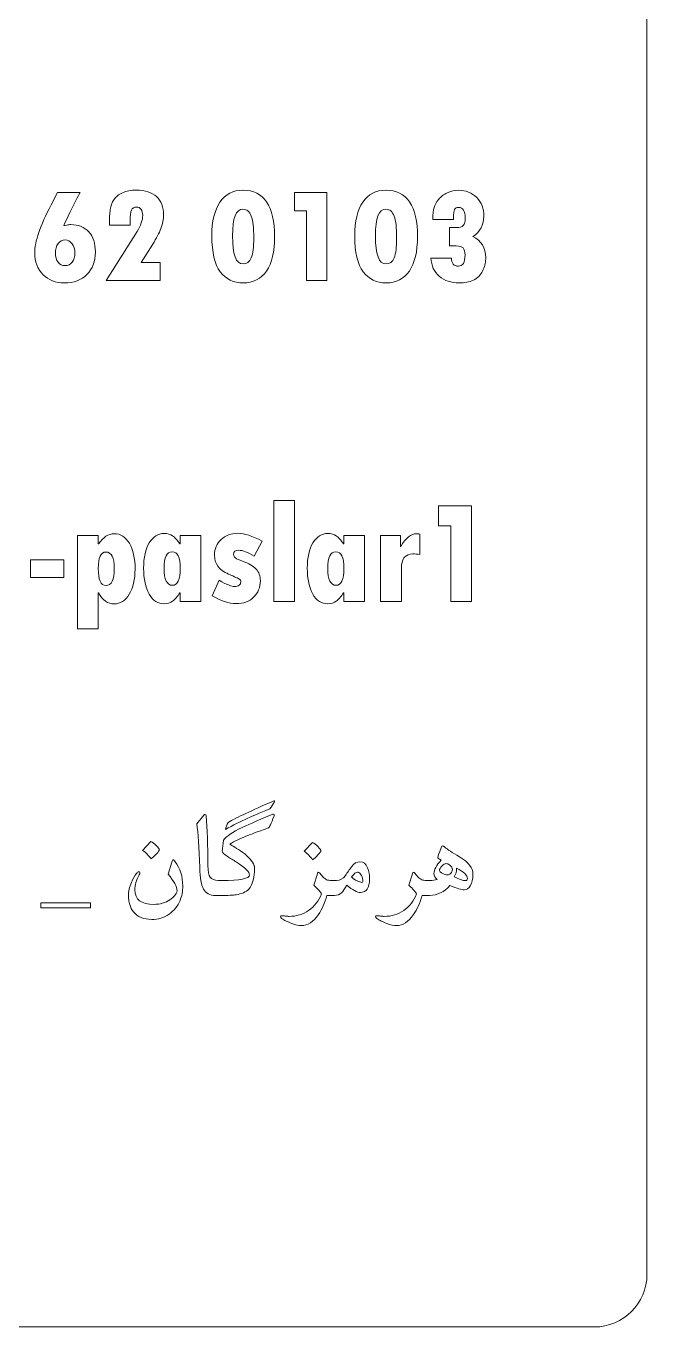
# Model space of a CAD drawing. Header units: millimetres. Extents: x -319 to -269, y -243 to -143.
# Drawn here: x -292.34 to -268.72, y -243 to -193.48 of the extents above; entities that cross this region are included whole.
import ezdxf

# ---------------------------------------------------------------- set-up
doc = ezdxf.new("R2010")
doc.units = ezdxf.units.MM
doc.header["$MEASUREMENT"] = 0
doc.layers.add('Layer 1', color=7, linetype='Continuous')

msp = doc.modelspace()

# ---------------------------------------------------------------- linework, layer by layer
at = {"layer": 'Layer 1', "color": 250, "lineweight": 18}
for points, knots in [([(-316.7188, -142.9953), (-316.7188, -142.9953), (-270.7189, -142.9953), (-270.7189, -142.9953), (-269.6188, -142.9953), (-268.7188, -143.8953), (-268.7188, -144.9952), (-268.7188, -144.9952), (-268.7188, -240.9953), (-268.7188, -240.9953), (-268.7188, -242.0953), (-269.6188, -242.9953), (-270.7189, -242.9953), (-270.7189, -242.9953), (-316.7188, -242.9953), (-316.7188, -242.9953), (-317.8188, -242.9953), (-318.7188, -242.0953), (-318.7188, -240.9953), (-318.7188, -240.9953), (-318.7188, -144.9952), (-318.7188, -144.9952), (-318.7188, -143.8953), (-317.8188, -142.9953), (-316.7188, -142.9953)], [0, 0, 0, 0, 0.125, 0.125, 0.125, 0.25, 0.25, 0.25, 0.375, 0.375, 0.375, 0.5, 0.5, 0.5, 0.625, 0.625, 0.625, 0.75, 0.75, 0.75, 0.875, 0.875, 0.875, 1, 1, 1, 1]), ([(-291.1419, -199.8142), (-291.1419, -199.8142), (-290.2813, -199.8142), (-290.2813, -199.8142), (-290.5896, -200.4071), (-290.7991, -200.8284), (-290.9093, -201.0779), (-290.8859, -201.0761), (-290.847, -201.0696), (-290.7929, -201.0582), (-290.7316, -201.0479), (-290.6792, -201.0424), (-290.6361, -201.0424), (-290.3437, -201.0424), (-290.1156, -201.134), (-289.9513, -201.3169), (-289.7869, -201.4992), (-289.7049, -201.7548), (-289.7049, -202.0831), (-289.7049, -202.4431), (-289.8114, -202.7294), (-290.0239, -202.942), (-290.2368, -203.1549), (-290.5221, -203.2613), (-290.8797, -203.2613), (-291.2153, -203.2613), (-291.4874, -203.1556), (-291.6969, -202.9434), (-291.9063, -202.7315), (-292.0107, -202.4545), (-292.0107, -202.1134), (-292.0107, -201.6925), (-291.8044, -201.0858), (-291.391, -200.2917), (-291.391, -200.2917), (-291.1419, -199.8142), (-291.1419, -199.8142)], [0, 0, 0, 0, 0.0833333, 0.0833333, 0.0833333, 0.1666667, 0.1666667, 0.1666667, 0.25, 0.25, 0.25, 0.3333333, 0.3333333, 0.3333333, 0.4166667, 0.4166667, 0.4166667, 0.5, 0.5, 0.5, 0.5833333, 0.5833333, 0.5833333, 0.6666667, 0.6666667, 0.6666667, 0.75, 0.75, 0.75, 0.8333333, 0.8333333, 0.8333333, 0.9166667, 0.9166667, 0.9166667, 1, 1, 1, 1]), ([(-288.3782, -201.0627), (-288.3782, -201.0627), (-289.1713, -201.0627), (-289.1713, -201.0627), (-289.1713, -200.8119), (-289.1599, -200.6148), (-289.1375, -200.4726), (-289.1148, -200.3303), (-289.0679, -200.2039), (-288.997, -200.0943), (-288.9256, -199.9847), (-288.8165, -199.8969), (-288.6697, -199.8304), (-288.5219, -199.7646), (-288.3476, -199.7312), (-288.1453, -199.7312), (-287.8118, -199.7312), (-287.5555, -199.8128), (-287.3771, -199.9747), (-287.1983, -200.1374), (-287.109, -200.372), (-287.109, -200.6782), (-287.109, -200.8357), (-287.1432, -201.0055), (-287.2117, -201.1874), (-287.2803, -201.369), (-287.3833, -201.5688), (-287.5204, -201.7865), (-287.5204, -201.7865), (-287.9641, -202.49), (-287.9641, -202.49), (-287.9641, -202.49), (-287.2362, -202.49), (-287.2362, -202.49), (-287.2362, -202.49), (-287.2362, -203.1731), (-287.2362, -203.1731), (-287.2362, -203.1731), (-289.2987, -203.1731), (-289.2987, -203.1731), (-289.2987, -203.1731), (-288.1184, -201.3018), (-288.1184, -201.3018), (-287.9738, -201.0772), (-287.9021, -200.8726), (-287.9021, -200.6886), (-287.9021, -200.5963), (-287.9235, -200.5208), (-287.9672, -200.4622), (-288.0103, -200.404), (-288.0644, -200.3744), (-288.1291, -200.3744), (-288.2321, -200.3744), (-288.2997, -200.4129), (-288.3307, -200.4888), (-288.3624, -200.5652), (-288.3782, -200.7151), (-288.3782, -200.9397), (-288.3782, -200.9397), (-288.3782, -201.0627), (-288.3782, -201.0627)], [0, 0, 0, 0, 0.05, 0.05, 0.05, 0.1, 0.1, 0.1, 0.15, 0.15, 0.15, 0.2, 0.2, 0.2, 0.25, 0.25, 0.25, 0.3, 0.3, 0.3, 0.35, 0.35, 0.35, 0.4, 0.4, 0.4, 0.45, 0.45, 0.45, 0.5, 0.5, 0.5, 0.55, 0.55, 0.55, 0.6, 0.6, 0.6, 0.65, 0.65, 0.65, 0.7, 0.7, 0.7, 0.75, 0.75, 0.75, 0.8, 0.8, 0.8, 0.85, 0.85, 0.85, 0.9, 0.9, 0.9, 0.95, 0.95, 0.95, 1, 1, 1, 1]), ([(-284.0801, -199.7312), (-283.6887, -199.7312), (-283.3911, -199.8814), (-283.1885, -200.1811), (-282.9853, -200.4808), (-282.8836, -200.9221), (-282.8836, -201.505), (-282.8836, -202.0728), (-282.987, -202.5076), (-283.1937, -202.809), (-283.4004, -203.1101), (-283.6956, -203.2613), (-284.0801, -203.2613), (-284.4446, -203.2613), (-284.7347, -203.1201), (-284.9504, -202.8379), (-285.1657, -202.5555), (-285.2739, -202.0997), (-285.2739, -201.4703), (-285.2739, -200.9173), (-285.1701, -200.4891), (-284.9627, -200.1859), (-284.755, -199.8831), (-284.4646, -199.7312), (-284.0908, -199.7312), (-284.0908, -199.7312), (-284.0801, -199.7312), (-284.0801, -199.7312)], [0, 0, 0, 0, 0.1111111, 0.1111111, 0.1111111, 0.2222222, 0.2222222, 0.2222222, 0.3333333, 0.3333333, 0.3333333, 0.4444444, 0.4444444, 0.4444444, 0.5555556, 0.5555556, 0.5555556, 0.6666667, 0.6666667, 0.6666667, 0.7777778, 0.7777778, 0.7777778, 0.8888889, 0.8888889, 0.8888889, 1, 1, 1, 1]), ([(-282.134, -199.819), (-282.134, -199.819), (-280.8917, -199.819), (-280.8917, -199.819), (-280.8917, -199.819), (-280.8917, -203.1731), (-280.8917, -203.1731), (-280.8917, -203.1731), (-281.6734, -203.1731), (-281.6734, -203.1731), (-281.6734, -203.1731), (-281.6734, -200.5225), (-281.6734, -200.5225), (-281.6734, -200.5225), (-282.134, -200.5225), (-282.134, -200.5225), (-282.134, -200.5225), (-282.134, -199.819), (-282.134, -199.819)], [0, 0, 0, 0, 0.1666667, 0.1666667, 0.1666667, 0.3333333, 0.3333333, 0.3333333, 0.5, 0.5, 0.5, 0.6666667, 0.6666667, 0.6666667, 0.8333333, 0.8333333, 0.8333333, 1, 1, 1, 1]), ([(-278.6448, -199.7312), (-278.2534, -199.7312), (-277.9558, -199.8814), (-277.7532, -200.1811), (-277.55, -200.4808), (-277.4484, -200.9221), (-277.4484, -201.505), (-277.4484, -202.0728), (-277.5518, -202.5076), (-277.7584, -202.809), (-277.9651, -203.1101), (-278.2603, -203.2613), (-278.6448, -203.2613), (-279.0093, -203.2613), (-279.2994, -203.1201), (-279.515, -202.8379), (-279.7303, -202.5555), (-279.8385, -202.0997), (-279.8385, -201.4703), (-279.8385, -200.9173), (-279.7345, -200.4891), (-279.5274, -200.1859), (-279.3197, -199.8831), (-279.0293, -199.7312), (-278.6555, -199.7312), (-278.6555, -199.7312), (-278.6448, -199.7312), (-278.6448, -199.7312)], [0, 0, 0, 0, 0.1111111, 0.1111111, 0.1111111, 0.2222222, 0.2222222, 0.2222222, 0.3333333, 0.3333333, 0.3333333, 0.4444444, 0.4444444, 0.4444444, 0.5555556, 0.5555556, 0.5555556, 0.6666667, 0.6666667, 0.6666667, 0.7777778, 0.7777778, 0.7777778, 0.8888889, 0.8888889, 0.8888889, 1, 1, 1, 1]), ([(-276.0793, -200.8419), (-276.0793, -200.8419), (-276.8695, -200.8419), (-276.8695, -200.8419), (-276.8656, -200.6493), (-276.8473, -200.4991), (-276.8138, -200.392), (-276.7806, -200.2851), (-276.7227, -200.1801), (-276.6409, -200.0784), (-276.5587, -199.9758), (-276.4507, -199.8934), (-276.3174, -199.8304), (-276.1837, -199.7677), (-276.0394, -199.7364), (-275.8838, -199.7364), (-275.6065, -199.7363), (-275.3769, -199.829), (-275.1966, -200.014), (-275.0164, -200.1987), (-274.9257, -200.4343), (-274.9257, -200.7189), (-274.9257, -201.0503), (-275.064, -201.3107), (-275.3398, -201.5002), (-275.0225, -201.652), (-274.86, -201.9209), (-274.8526, -202.306), (-274.8526, -202.306), (-274.8526, -202.3563), (-274.8526, -202.3563), (-274.8562, -202.508), (-274.8969, -202.6593), (-274.973, -202.81), (-275.0537, -202.9685), (-275.1705, -203.0833), (-275.3236, -203.1546), (-275.4771, -203.2255), (-275.657, -203.2613), (-275.8627, -203.2613), (-276.1713, -203.2613), (-276.4236, -203.1773), (-276.6204, -203.0088), (-276.8169, -202.8407), (-276.9224, -202.6088), (-276.9372, -202.314), (-276.9372, -202.314), (-276.16, -202.314), (-276.16, -202.314), (-276.1569, -202.52), (-276.0683, -202.623), (-275.8948, -202.623), (-275.7254, -202.623), (-275.6404, -202.4821), (-275.6404, -202.201), (-275.6404, -202.07), (-275.6651, -201.9791), (-275.7152, -201.9284), (-275.7642, -201.8775), (-275.8524, -201.852), (-275.9791, -201.852), (-275.9791, -201.852), (-276.2278, -201.852), (-276.2278, -201.852), (-276.2278, -201.852), (-276.2278, -201.1557), (-276.2278, -201.1557), (-276.2278, -201.1557), (-275.9572, -201.1557), (-275.9572, -201.1557), (-275.8418, -201.1557), (-275.7593, -201.1278), (-275.7092, -201.0717), (-275.6598, -201.0155), (-275.6351, -200.9242), (-275.6351, -200.7967), (-275.6351, -200.5218), (-275.718, -200.3847), (-275.8838, -200.3847), (-275.9618, -200.3847), (-276.0137, -200.4129), (-276.0398, -200.4701), (-276.0659, -200.527), (-276.0793, -200.6276), (-276.0793, -200.7713), (-276.0793, -200.7713), (-276.0793, -200.8419), (-276.0793, -200.8419)], [0, 0, 0, 0, 0.0344828, 0.0344828, 0.0344828, 0.0689655, 0.0689655, 0.0689655, 0.1034483, 0.1034483, 0.1034483, 0.137931, 0.137931, 0.137931, 0.1724138, 0.1724138, 0.1724138, 0.2068966, 0.2068966, 0.2068966, 0.2413793, 0.2413793, 0.2413793, 0.2758621, 0.2758621, 0.2758621, 0.3103448, 0.3103448, 0.3103448, 0.3448276, 0.3448276, 0.3448276, 0.3793103, 0.3793103, 0.3793103, 0.4137931, 0.4137931, 0.4137931, 0.4482759, 0.4482759, 0.4482759, 0.4827586, 0.4827586, 0.4827586, 0.5172414, 0.5172414, 0.5172414, 0.5517241, 0.5517241, 0.5517241, 0.5862069, 0.5862069, 0.5862069, 0.6206897, 0.6206897, 0.6206897, 0.6551724, 0.6551724, 0.6551724, 0.6896552, 0.6896552, 0.6896552, 0.7241379, 0.7241379, 0.7241379, 0.7586207, 0.7586207, 0.7586207, 0.7931034, 0.7931034, 0.7931034, 0.8275862, 0.8275862, 0.8275862, 0.862069, 0.862069, 0.862069, 0.8965517, 0.8965517, 0.8965517, 0.9310345, 0.9310345, 0.9310345, 0.9655172, 0.9655172, 0.9655172, 1, 1, 1, 1]), ([(-284.4863, -201.4648), (-284.4863, -202.182), (-284.3526, -202.5403), (-284.0856, -202.5403), (-283.9413, -202.5403), (-283.8369, -202.4607), (-283.7728, -202.3029), (-283.7091, -202.1444), (-283.6767, -201.893), (-283.6767, -201.5474), (-283.6767, -201.1678), (-283.7091, -200.8908), (-283.7728, -200.7171), (-283.8369, -200.5442), (-283.943, -200.4574), (-284.0908, -200.4574), (-284.3543, -200.4574), (-284.4863, -200.7933), (-284.4863, -201.4648)], [0, 0, 0, 0, 0.1666667, 0.1666667, 0.1666667, 0.3333333, 0.3333333, 0.3333333, 0.5, 0.5, 0.5, 0.6666667, 0.6666667, 0.6666667, 0.8333333, 0.8333333, 0.8333333, 1, 1, 1, 1]), ([(-279.051, -201.4648), (-279.051, -202.182), (-278.9173, -202.5403), (-278.6503, -202.5403), (-278.5059, -202.5403), (-278.4016, -202.4607), (-278.3375, -202.3029), (-278.2738, -202.1444), (-278.2414, -201.893), (-278.2414, -201.5474), (-278.2414, -201.1678), (-278.2738, -200.8908), (-278.3375, -200.7171), (-278.4016, -200.5442), (-278.5077, -200.4574), (-278.6555, -200.4574), (-278.919, -200.4574), (-279.051, -200.7933), (-279.051, -201.4648)], [0, 0, 0, 0, 0.1666667, 0.1666667, 0.1666667, 0.3333333, 0.3333333, 0.3333333, 0.5, 0.5, 0.5, 0.6666667, 0.6666667, 0.6666667, 0.8333333, 0.8333333, 0.8333333, 1, 1, 1, 1]), ([(-290.858, -202.6033), (-290.746, -202.6033), (-290.6551, -202.5579), (-290.5855, -202.4687), (-290.5166, -202.3787), (-290.4818, -202.2623), (-290.4818, -202.1179), (-290.4818, -201.9791), (-290.5176, -201.8623), (-290.5896, -201.7679), (-290.662, -201.6732), (-290.7498, -201.6253), (-290.8525, -201.6253), (-290.9607, -201.6253), (-291.0495, -201.6728), (-291.1191, -201.7662), (-291.1887, -201.8602), (-291.2232, -201.9808), (-291.2232, -202.1283), (-291.2232, -202.2706), (-291.1904, -202.3849), (-291.1243, -202.4724), (-291.0585, -202.5596), (-290.9717, -202.6033), (-290.8632, -202.6033), (-290.8632, -202.6033), (-290.858, -202.6033), (-290.858, -202.6033)], [0, 0, 0, 0, 0.1111111, 0.1111111, 0.1111111, 0.2222222, 0.2222222, 0.2222222, 0.3333333, 0.3333333, 0.3333333, 0.4444444, 0.4444444, 0.4444444, 0.5555556, 0.5555556, 0.5555556, 0.6666667, 0.6666667, 0.6666667, 0.7777778, 0.7777778, 0.7777778, 0.8888889, 0.8888889, 0.8888889, 1, 1, 1, 1]), ([(-282.9191, -211.5419), (-282.9191, -211.5419), (-282.125, -211.5419), (-282.125, -211.5419), (-282.125, -211.5419), (-282.125, -215.3876), (-282.125, -215.3876), (-282.125, -215.3876), (-282.9191, -215.3876), (-282.9191, -215.3876), (-282.9191, -215.3876), (-282.9191, -211.5419), (-282.9191, -211.5419)], [0, 0, 0, 0, 0.25, 0.25, 0.25, 0.5, 0.5, 0.5, 0.75, 0.75, 0.75, 1, 1, 1, 1]), ([(-276.6474, -211.7437), (-276.6474, -211.7437), (-275.3943, -211.7437), (-275.3943, -211.7437), (-275.3943, -211.7437), (-275.3943, -215.3876), (-275.3943, -215.3876), (-275.3943, -215.3876), (-276.1831, -215.3876), (-276.1831, -215.3876), (-276.1831, -215.3876), (-276.1831, -212.5082), (-276.1831, -212.5082), (-276.1831, -212.5082), (-276.6474, -212.5082), (-276.6474, -212.5082), (-276.6474, -212.5082), (-276.6474, -211.7437), (-276.6474, -211.7437)], [0, 0, 0, 0, 0.1666667, 0.1666667, 0.1666667, 0.3333333, 0.3333333, 0.3333333, 0.5, 0.5, 0.5, 0.6666667, 0.6666667, 0.6666667, 0.8333333, 0.8333333, 0.8333333, 1, 1, 1, 1]), ([(-289.5953, -212.8765), (-289.5953, -212.8765), (-289.5953, -213.1958), (-289.5953, -213.1958), (-289.5953, -213.1958), (-289.5816, -213.1958), (-289.5816, -213.1958), (-289.4052, -212.9357), (-289.206, -212.8056), (-288.9838, -212.8056), (-288.7458, -212.8056), (-288.5543, -212.9273), (-288.4095, -213.17), (-288.2649, -213.4131), (-288.1925, -213.7397), (-288.1925, -214.1511), (-288.1925, -214.548), (-288.2666, -214.8683), (-288.415, -215.112), (-288.5632, -215.3558), (-288.753, -215.4775), (-288.9838, -215.4775), (-289.2277, -215.4775), (-289.4272, -215.3378), (-289.5816, -215.0574), (-289.5816, -215.0574), (-289.5953, -215.0574), (-289.5953, -215.0574), (-289.5953, -215.0574), (-289.5953, -216.4223), (-289.5953, -216.4223), (-289.5953, -216.4223), (-290.387, -216.4223), (-290.387, -216.4223), (-290.387, -216.4223), (-290.387, -212.8765), (-290.387, -212.8765), (-290.387, -212.8765), (-289.5953, -212.8765), (-289.5953, -212.8765)], [0, 0, 0, 0, 0.0769231, 0.0769231, 0.0769231, 0.1538462, 0.1538462, 0.1538462, 0.2307692, 0.2307692, 0.2307692, 0.3076923, 0.3076923, 0.3076923, 0.3846154, 0.3846154, 0.3846154, 0.4615385, 0.4615385, 0.4615385, 0.5384615, 0.5384615, 0.5384615, 0.6153846, 0.6153846, 0.6153846, 0.6923077, 0.6923077, 0.6923077, 0.7692308, 0.7692308, 0.7692308, 0.8461538, 0.8461538, 0.8461538, 0.9230769, 0.9230769, 0.9230769, 1, 1, 1, 1]), ([(-286.4755, -215.3876), (-286.4755, -215.3876), (-286.4755, -215.0574), (-286.4755, -215.0574), (-286.4755, -215.0574), (-286.4865, -215.0574), (-286.4865, -215.0574), (-286.583, -215.1992), (-286.676, -215.304), (-286.7662, -215.371), (-286.8561, -215.4387), (-286.9623, -215.4722), (-287.0842, -215.4722), (-287.3226, -215.4722), (-287.5128, -215.3505), (-287.6547, -215.1064), (-287.7967, -214.8626), (-287.8676, -214.5314), (-287.8676, -214.113), (-287.8676, -213.7108), (-287.7956, -213.3905), (-287.652, -213.152), (-287.5083, -212.9142), (-287.3188, -212.795), (-287.0842, -212.795), (-286.9585, -212.795), (-286.852, -212.8264), (-286.7649, -212.8888), (-286.6774, -212.9516), (-286.5864, -213.0522), (-286.492, -213.1905), (-286.492, -213.1905), (-286.481, -213.1905), (-286.481, -213.1905), (-286.481, -213.1905), (-286.481, -212.8765), (-286.481, -212.8765), (-286.481, -212.8765), (-285.6866, -212.8765), (-285.6866, -212.8765), (-285.6866, -212.8765), (-285.6866, -215.3876), (-285.6866, -215.3876), (-285.6866, -215.3876), (-286.4755, -215.3876), (-286.4755, -215.3876)], [0, 0, 0, 0, 0.0666667, 0.0666667, 0.0666667, 0.1333333, 0.1333333, 0.1333333, 0.2, 0.2, 0.2, 0.2666667, 0.2666667, 0.2666667, 0.3333333, 0.3333333, 0.3333333, 0.4, 0.4, 0.4, 0.4666667, 0.4666667, 0.4666667, 0.5333333, 0.5333333, 0.5333333, 0.6, 0.6, 0.6, 0.6666667, 0.6666667, 0.6666667, 0.7333333, 0.7333333, 0.7333333, 0.8, 0.8, 0.8, 0.8666667, 0.8666667, 0.8666667, 0.9333333, 0.9333333, 0.9333333, 1, 1, 1, 1]), ([(-284.9882, -214.5769), (-284.7171, -214.737), (-284.5214, -214.8171), (-284.4015, -214.8171), (-284.336, -214.8171), (-284.2813, -214.8002), (-284.2379, -214.7667), (-284.1941, -214.7331), (-284.1721, -214.6926), (-284.1721, -214.6453), (-284.1721, -214.5942), (-284.1904, -214.5571), (-284.2269, -214.5331), (-284.2634, -214.5099), (-284.3998, -214.446), (-284.6361, -214.3423), (-284.8256, -214.2587), (-284.9621, -214.1599), (-285.0458, -214.0463), (-285.1295, -213.9324), (-285.1712, -213.7909), (-285.1712, -213.6215), (-285.1711, -213.3799), (-285.0878, -213.1802), (-284.9214, -213.024), (-284.755, -212.8677), (-284.5424, -212.7894), (-284.2841, -212.7894), (-284.0329, -212.7894), (-283.7256, -212.8892), (-283.3614, -213.0896), (-283.3614, -213.0896), (-283.6674, -213.6544), (-283.6674, -213.6544), (-283.9037, -213.509), (-284.0977, -213.436), (-284.2486, -213.436), (-284.3795, -213.436), (-284.4453, -213.4889), (-284.4453, -213.5944), (-284.4453, -213.6455), (-284.4211, -213.6896), (-284.3729, -213.7267), (-284.3247, -213.7641), (-284.2369, -213.8057), (-284.1094, -213.8512), (-283.871, -213.9348), (-283.6977, -214.0347), (-283.5895, -214.1511), (-283.4813, -214.2675), (-283.4273, -214.415), (-283.4273, -214.5935), (-283.4272, -214.8482), (-283.5127, -215.0574), (-283.6836, -215.2214), (-283.8548, -215.3847), (-284.0732, -215.4669), (-284.3388, -215.4669), (-284.6261, -215.4669), (-284.9338, -215.366), (-285.2611, -215.1635), (-285.2611, -215.1635), (-284.9882, -214.5769), (-284.9882, -214.5769)], [0, 0, 0, 0, 0.047619, 0.047619, 0.047619, 0.0952381, 0.0952381, 0.0952381, 0.1428571, 0.1428571, 0.1428571, 0.1904762, 0.1904762, 0.1904762, 0.2380952, 0.2380952, 0.2380952, 0.2857143, 0.2857143, 0.2857143, 0.3333333, 0.3333333, 0.3333333, 0.3809524, 0.3809524, 0.3809524, 0.4285714, 0.4285714, 0.4285714, 0.4761905, 0.4761905, 0.4761905, 0.5238095, 0.5238095, 0.5238095, 0.5714286, 0.5714286, 0.5714286, 0.6190476, 0.6190476, 0.6190476, 0.6666667, 0.6666667, 0.6666667, 0.7142857, 0.7142857, 0.7142857, 0.7619048, 0.7619048, 0.7619048, 0.8095238, 0.8095238, 0.8095238, 0.8571429, 0.8571429, 0.8571429, 0.9047619, 0.9047619, 0.9047619, 0.952381, 0.952381, 0.952381, 1, 1, 1, 1]), ([(-280.2498, -215.3876), (-280.2498, -215.3876), (-280.2498, -215.0574), (-280.2498, -215.0574), (-280.2498, -215.0574), (-280.2609, -215.0574), (-280.2609, -215.0574), (-280.3573, -215.1992), (-280.4503, -215.304), (-280.5406, -215.371), (-280.6305, -215.4387), (-280.7366, -215.4722), (-280.8586, -215.4722), (-281.097, -215.4722), (-281.2872, -215.3505), (-281.4291, -215.1064), (-281.571, -214.8626), (-281.642, -214.5314), (-281.642, -214.113), (-281.642, -213.7108), (-281.57, -213.3905), (-281.4263, -213.152), (-281.2827, -212.9142), (-281.0932, -212.795), (-280.8586, -212.795), (-280.7328, -212.795), (-280.6264, -212.8264), (-280.5392, -212.8888), (-280.4517, -212.9516), (-280.3608, -213.0522), (-280.2664, -213.1905), (-280.2664, -213.1905), (-280.2553, -213.1905), (-280.2553, -213.1905), (-280.2553, -213.1905), (-280.2553, -212.8765), (-280.2553, -212.8765), (-280.2553, -212.8765), (-279.4609, -212.8765), (-279.4609, -212.8765), (-279.4609, -212.8765), (-279.4609, -215.3876), (-279.4609, -215.3876), (-279.4609, -215.3876), (-280.2498, -215.3876), (-280.2498, -215.3876)], [0, 0, 0, 0, 0.0666667, 0.0666667, 0.0666667, 0.1333333, 0.1333333, 0.1333333, 0.2, 0.2, 0.2, 0.2666667, 0.2666667, 0.2666667, 0.3333333, 0.3333333, 0.3333333, 0.4, 0.4, 0.4, 0.4666667, 0.4666667, 0.4666667, 0.5333333, 0.5333333, 0.5333333, 0.6, 0.6, 0.6, 0.6666667, 0.6666667, 0.6666667, 0.7333333, 0.7333333, 0.7333333, 0.8, 0.8, 0.8, 0.8666667, 0.8666667, 0.8666667, 0.9333333, 0.9333333, 0.9333333, 1, 1, 1, 1]), ([(-278.0963, -212.8765), (-278.0963, -212.8765), (-278.0963, -213.2966), (-278.0963, -213.2966), (-278.0963, -213.2966), (-278.0853, -213.2966), (-278.0853, -213.2966), (-277.8961, -212.9696), (-277.697, -212.8056), (-277.4876, -212.8056), (-277.4569, -212.8056), (-277.4138, -212.8112), (-277.3594, -212.8222), (-277.3594, -212.8222), (-277.3594, -213.6), (-277.3594, -213.6), (-277.4559, -213.5834), (-277.5451, -213.5753), (-277.6268, -213.5753), (-277.9182, -213.5753), (-278.0636, -213.7637), (-278.0636, -214.1401), (-278.0636, -214.1401), (-278.0636, -215.3876), (-278.0636, -215.3876), (-278.0636, -215.3876), (-278.8552, -215.3876), (-278.8552, -215.3876), (-278.8552, -215.3876), (-278.8552, -212.8765), (-278.8552, -212.8765), (-278.8552, -212.8765), (-278.0963, -212.8765), (-278.0963, -212.8765)], [0, 0, 0, 0, 0.0909091, 0.0909091, 0.0909091, 0.1818182, 0.1818182, 0.1818182, 0.2727273, 0.2727273, 0.2727273, 0.3636364, 0.3636364, 0.3636364, 0.4545455, 0.4545455, 0.4545455, 0.5454545, 0.5454545, 0.5454545, 0.6363636, 0.6363636, 0.6363636, 0.7272727, 0.7272727, 0.7272727, 0.8181818, 0.8181818, 0.8181818, 0.9090909, 0.9090909, 0.9090909, 1, 1, 1, 1]), ([(-292.1664, -213.7937), (-292.1664, -213.7937), (-290.9079, -213.7937), (-290.9079, -213.7937), (-290.9079, -213.7937), (-290.9079, -214.476), (-290.9079, -214.476), (-290.9079, -214.476), (-292.1664, -214.476), (-292.1664, -214.476), (-292.1664, -214.476), (-292.1664, -213.7937), (-292.1664, -213.7937)], [0, 0, 0, 0, 0.25, 0.25, 0.25, 0.5, 0.5, 0.5, 0.75, 0.75, 0.75, 1, 1, 1, 1]), ([(-288.9838, -214.1239), (-288.9838, -213.7108), (-289.0886, -213.5041), (-289.2977, -213.5041), (-289.4961, -213.5041), (-289.5953, -213.7126), (-289.5953, -214.1295), (-289.5953, -214.5589), (-289.4961, -214.7734), (-289.2977, -214.7734), (-289.0886, -214.7734), (-288.9838, -214.5571), (-288.9838, -214.1239)], [0, 0, 0, 0, 0.25, 0.25, 0.25, 0.5, 0.5, 0.5, 0.75, 0.75, 0.75, 1, 1, 1, 1]), ([(-286.4755, -214.1186), (-286.4755, -213.702), (-286.5775, -213.4935), (-286.7811, -213.4935), (-286.9867, -213.4935), (-287.0897, -213.702), (-287.0897, -214.1186), (-287.0897, -214.5515), (-286.9833, -214.7681), (-286.7704, -214.7681), (-286.5736, -214.7681), (-286.4755, -214.5515), (-286.4755, -214.1186)], [0, 0, 0, 0, 0.25, 0.25, 0.25, 0.5, 0.5, 0.5, 0.75, 0.75, 0.75, 1, 1, 1, 1]), ([(-280.2498, -214.1186), (-280.2498, -213.702), (-280.3518, -213.4935), (-280.5554, -213.4935), (-280.7611, -213.4935), (-280.8641, -213.702), (-280.8641, -214.1186), (-280.8641, -214.5515), (-280.7577, -214.7681), (-280.5448, -214.7681), (-280.348, -214.7681), (-280.2498, -214.5515), (-280.2498, -214.1186)], [0, 0, 0, 0, 0.25, 0.25, 0.25, 0.5, 0.5, 0.5, 0.75, 0.75, 0.75, 1, 1, 1, 1]), ([(-282.9008, -223.0298), (-282.9439, -223.106), (-283.0011, -223.1882), (-283.0721, -223.2764), (-283.4686, -223.4412), (-283.7459, -223.5597), (-283.9034, -223.6324), (-284.1855, -223.7587), (-284.4708, -223.9012), (-284.7581, -224.0585), (-284.7357, -223.9771), (-284.702, -223.8885), (-284.6568, -223.7933), (-284.3192, -223.6028), (-283.7539, -223.335), (-282.9605, -222.991), (-282.9226, -222.9738), (-282.8981, -222.9685), (-282.8878, -222.9752), (-282.8774, -222.9819), (-282.8816, -223.0002), (-282.9008, -223.0298)], [0, 0, 0, 0, 0.1428571, 0.1428571, 0.1428571, 0.2857143, 0.2857143, 0.2857143, 0.4285714, 0.4285714, 0.4285714, 0.5714286, 0.5714286, 0.5714286, 0.7142857, 0.7142857, 0.7142857, 0.8571429, 0.8571429, 0.8571429, 1, 1, 1, 1]), ([(-282.9112, -223.565), (-283.0114, -223.8409), (-283.08, -223.9852), (-283.1166, -223.9993), (-283.5737, -224.1672), (-283.8214, -224.2586), (-283.8593, -224.272), (-284.1762, -224.3965), (-284.4215, -224.5129), (-284.5945, -224.6205), (-284.4956, -224.6741), (-284.3306, -224.7778), (-284.0984, -224.9324), (-283.8817, -225.0939), (-283.7363, -225.2626), (-283.6619, -225.4393), (-283.6498, -225.4672), (-283.6436, -225.513), (-283.6436, -225.5773), (-283.6436, -225.7053), (-283.6629, -225.8432), (-283.7008, -225.9907), (-283.7439, -226.1565), (-283.7969, -226.2698), (-283.8593, -226.329), (-283.9788, -226.4409), (-284.1435, -226.5142), (-284.353, -226.547), (-284.4618, -226.5643), (-284.6465, -226.5728), (-284.9062, -226.5728), (-284.9062, -226.5728), (-284.9063, -226.5728), (-284.9063, -226.5728), (-284.9063, -226.5728), (-285.0544, -226.5728), (-285.0544, -226.5728), (-285.0544, -226.5728), (-285.1295, -226.5728), (-285.1295, -226.5728), (-285.3493, -226.5728), (-285.5037, -226.4917), (-285.5918, -226.329), (-285.6752, -226.1777), (-285.7217, -225.9064), (-285.7324, -225.5148), (-285.7565, -224.7366), (-285.7958, -224.1809), (-285.8492, -223.8483), (-285.8492, -223.8483), (-285.5712, -223.5181), (-285.5712, -223.5181), (-285.5539, -223.4973), (-285.5384, -223.487), (-285.5243, -223.487), (-285.5074, -223.487), (-285.4967, -223.5061), (-285.4933, -223.5442), (-285.4465, -224.024), (-285.423, -224.6554), (-285.423, -225.4372), (-285.423, -225.6524), (-285.3934, -225.7999), (-285.3348, -225.8803), (-285.2771, -225.9598), (-285.1745, -226.0003), (-285.0276, -226.0016), (-285.0276, -226.0016), (-285.0206, -226.0016), (-285.0206, -226.0016), (-285.0206, -226.0016), (-284.9166, -226.0016), (-284.9166, -226.0016), (-284.9166, -226.0016), (-284.9062, -226.0016), (-284.9062, -226.0016), (-284.1945, -226.0009), (-283.8386, -225.9325), (-283.8386, -225.7963), (-283.8386, -225.6838), (-284.0047, -225.519), (-284.3371, -225.3024), (-284.4553, -225.2291), (-284.5721, -225.156), (-284.6879, -225.0834), (-284.8126, -225.0005), (-284.8749, -224.932), (-284.8749, -224.878), (-284.8715, -224.7567), (-284.856, -224.6191), (-284.8284, -224.4649), (-284.7244, -224.3245), (-284.4894, -224.1654), (-284.1242, -223.9887), (-283.9929, -223.9248), (-283.6126, -223.7583), (-282.9839, -223.4895), (-282.9284, -223.4638), (-282.9009, -223.4712), (-282.9009, -223.5128), (-282.9008, -223.5269), (-282.9043, -223.5442), (-282.9112, -223.565)], [0, 0, 0, 0, 0.0294118, 0.0294118, 0.0294118, 0.0588235, 0.0588235, 0.0588235, 0.0882353, 0.0882353, 0.0882353, 0.1176471, 0.1176471, 0.1176471, 0.1470588, 0.1470588, 0.1470588, 0.1764706, 0.1764706, 0.1764706, 0.2058824, 0.2058824, 0.2058824, 0.2352941, 0.2352941, 0.2352941, 0.2647059, 0.2647059, 0.2647059, 0.2941176, 0.2941176, 0.2941176, 0.3235294, 0.3235294, 0.3235294, 0.3529412, 0.3529412, 0.3529412, 0.3823529, 0.3823529, 0.3823529, 0.4117647, 0.4117647, 0.4117647, 0.4411765, 0.4411765, 0.4411765, 0.4705882, 0.4705882, 0.4705882, 0.5, 0.5, 0.5, 0.5294118, 0.5294118, 0.5294118, 0.5588235, 0.5588235, 0.5588235, 0.5882353, 0.5882353, 0.5882353, 0.6176471, 0.6176471, 0.6176471, 0.6470588, 0.6470588, 0.6470588, 0.6764706, 0.6764706, 0.6764706, 0.7058824, 0.7058824, 0.7058824, 0.7352941, 0.7352941, 0.7352941, 0.7647059, 0.7647059, 0.7647059, 0.7941176, 0.7941176, 0.7941176, 0.8235294, 0.8235294, 0.8235294, 0.8529412, 0.8529412, 0.8529412, 0.8823529, 0.8823529, 0.8823529, 0.9117647, 0.9117647, 0.9117647, 0.9411765, 0.9411765, 0.9411765, 0.9705882, 0.9705882, 0.9705882, 1, 1, 1, 1]), ([(-287.2699, -224.835), (-287.2699, -224.8597), (-287.3075, -224.9116), (-287.3819, -224.9927), (-287.456, -225.0724), (-287.5245, -225.1338), (-287.5869, -225.1754), (-287.6703, -225.0558), (-287.7777, -224.9497), (-287.909, -224.8558), (-287.909, -224.8558), (-287.592, -224.521), (-287.592, -224.521), (-287.5283, -224.5454), (-287.457, -224.5997), (-287.3792, -224.6847), (-287.3064, -224.7606), (-287.2699, -224.8107), (-287.2699, -224.835)], [0, 0, 0, 0, 0.1666667, 0.1666667, 0.1666667, 0.3333333, 0.3333333, 0.3333333, 0.5, 0.5, 0.5, 0.6666667, 0.6666667, 0.6666667, 0.8333333, 0.8333333, 0.8333333, 1, 1, 1, 1]), ([(-281.1239, -224.8717), (-281.1239, -224.8957), (-281.1618, -224.9486), (-281.2369, -225.0301), (-281.3127, -225.1116), (-281.3802, -225.1726), (-281.4409, -225.2146), (-281.5239, -225.0936), (-281.6317, -224.9856), (-281.7629, -224.8921), (-281.7629, -224.8921), (-281.446, -224.557), (-281.446, -224.557), (-281.3836, -224.5831), (-281.3127, -224.6378), (-281.2331, -224.7207), (-281.1604, -224.7987), (-281.1239, -224.8491), (-281.1239, -224.8717)], [0, 0, 0, 0, 0.1666667, 0.1666667, 0.1666667, 0.3333333, 0.3333333, 0.3333333, 0.5, 0.5, 0.5, 0.6666667, 0.6666667, 0.6666667, 0.8333333, 0.8333333, 0.8333333, 1, 1, 1, 1]), ([(-275.3388, -225.7649), (-275.3388, -225.9537), (-275.3727, -226.1018), (-275.4401, -226.2094), (-275.5011, -226.3064), (-275.5769, -226.3548), (-275.669, -226.3548), (-275.7572, -226.3548), (-275.94, -226.3026), (-276.2169, -226.1992), (-276.431, -226.4435), (-276.69, -226.5679), (-276.9937, -226.5726), (-276.9937, -226.5726), (-276.9937, -226.5728), (-276.9937, -226.5728), (-276.9937, -226.5728), (-277.0117, -226.5728), (-277.0117, -226.5728), (-277.0117, -226.5728), (-277.1419, -226.5728), (-277.1419, -226.5728), (-277.1419, -226.5728), (-277.2767, -226.5728), (-277.2767, -226.5728), (-277.3512, -226.8547), (-277.4597, -227.0981), (-277.6016, -227.3037), (-277.7921, -227.5807), (-278.0085, -227.7186), (-278.251, -227.7186), (-278.343, -227.7186), (-278.465, -227.6911), (-278.6173, -227.6354), (-278.7695, -227.58), (-278.8966, -227.5175), (-278.999, -227.4484), (-279.0303, -227.4276), (-279.0458, -227.4057), (-279.0458, -227.3835), (-279.0458, -227.3559), (-279.0265, -227.3418), (-278.9886, -227.3418), (-278.959, -227.3418), (-278.9135, -227.3464), (-278.8511, -227.3567), (-278.7888, -227.3658), (-278.742, -227.3704), (-278.7106, -227.3704), (-278.4422, -227.3704), (-278.1959, -227.2935), (-277.9716, -227.1393), (-277.7477, -226.9848), (-277.5844, -226.7767), (-277.4821, -226.5132), (-277.5186, -226.4405), (-277.6158, -226.3315), (-277.7728, -226.1858), (-277.7728, -226.1858), (-277.6405, -225.7441), (-277.6405, -225.7441), (-277.6302, -225.7081), (-277.6181, -225.6898), (-277.604, -225.6898), (-277.5923, -225.6898), (-277.5741, -225.7025), (-277.5496, -225.7289), (-277.5496, -225.7289), (-277.4328, -225.8602), (-277.4328, -225.8602), (-277.3791, -225.9194), (-277.3305, -225.9579), (-277.2871, -225.9755), (-277.2453, -225.9923), (-277.1806, -226.001), (-277.093, -226.0016), (-277.093, -226.0016), (-277.0887, -226.0016), (-277.0887, -226.0016), (-277.0887, -226.0016), (-277.0844, -226.0016), (-277.0844, -226.0016), (-277.0844, -226.0016), (-276.9937, -226.0016), (-276.9937, -226.0016), (-276.9937, -226.0016), (-276.9757, -226.0016), (-276.9757, -226.0016), (-276.8769, -226.0016), (-276.7845, -225.9875), (-276.6977, -225.96), (-276.7806, -225.9057), (-276.8223, -225.833), (-276.8223, -225.7413), (-276.8223, -225.5959), (-276.7326, -225.4248), (-276.5545, -225.2287), (-276.6363, -225.1832), (-276.6769, -225.144), (-276.6769, -225.1116), (-276.6769, -225.0939), (-276.6335, -224.9761), (-276.5471, -224.7574), (-276.5259, -224.7069), (-276.5079, -224.6819), (-276.4924, -224.6819), (-276.4783, -224.6819), (-276.4518, -224.6992), (-276.4116, -224.7338), (-276.3146, -224.817), (-276.1287, -224.9405), (-275.8532, -225.1052), (-275.5106, -225.3077), (-275.3388, -225.5275), (-275.3388, -225.7649)], [0, 0, 0, 0, 0.0263158, 0.0263158, 0.0263158, 0.0526316, 0.0526316, 0.0526316, 0.0789474, 0.0789474, 0.0789474, 0.1052632, 0.1052632, 0.1052632, 0.1315789, 0.1315789, 0.1315789, 0.1578947, 0.1578947, 0.1578947, 0.1842105, 0.1842105, 0.1842105, 0.2105263, 0.2105263, 0.2105263, 0.2368421, 0.2368421, 0.2368421, 0.2631579, 0.2631579, 0.2631579, 0.2894737, 0.2894737, 0.2894737, 0.3157895, 0.3157895, 0.3157895, 0.3421053, 0.3421053, 0.3421053, 0.3684211, 0.3684211, 0.3684211, 0.3947368, 0.3947368, 0.3947368, 0.4210526, 0.4210526, 0.4210526, 0.4473684, 0.4473684, 0.4473684, 0.4736842, 0.4736842, 0.4736842, 0.5, 0.5, 0.5, 0.5263158, 0.5263158, 0.5263158, 0.5526316, 0.5526316, 0.5526316, 0.5789474, 0.5789474, 0.5789474, 0.6052632, 0.6052632, 0.6052632, 0.6315789, 0.6315789, 0.6315789, 0.6578947, 0.6578947, 0.6578947, 0.6842105, 0.6842105, 0.6842105, 0.7105263, 0.7105263, 0.7105263, 0.7368421, 0.7368421, 0.7368421, 0.7631579, 0.7631579, 0.7631579, 0.7894737, 0.7894737, 0.7894737, 0.8157895, 0.8157895, 0.8157895, 0.8421053, 0.8421053, 0.8421053, 0.8684211, 0.8684211, 0.8684211, 0.8947368, 0.8947368, 0.8947368, 0.9210526, 0.9210526, 0.9210526, 0.9473684, 0.9473684, 0.9473684, 0.9736842, 0.9736842, 0.9736842, 1, 1, 1, 1]), ([(-286.379, -226.2041), (-286.379, -226.4154), (-286.4138, -226.6042), (-286.4831, -226.7703), (-286.5699, -226.9795), (-286.7091, -227.1506), (-286.9013, -227.2822), (-287.1001, -227.4173), (-287.3168, -227.4847), (-287.5507, -227.4847), (-287.8676, -227.4847), (-288.103, -227.3877), (-288.2573, -227.194), (-288.382, -227.0367), (-288.4444, -226.8314), (-288.4444, -226.5784), (-288.4444, -226.4222), (-288.4079, -226.2553), (-288.3351, -226.0768), (-288.2742, -225.9332), (-288.2104, -225.8207), (-288.1429, -225.7392), (-288.1102, -225.6993), (-288.0789, -225.6767), (-288.0492, -225.6714), (-288.0234, -225.6665), (-288.0103, -225.6778), (-288.0103, -225.7053), (-288.0103, -225.7279), (-288.0196, -225.7575), (-288.0389, -225.7935), (-288.1481, -225.9896), (-288.2025, -226.1791), (-288.2025, -226.3625), (-288.2025, -226.728), (-287.961, -226.9108), (-287.478, -226.9108), (-287.2424, -226.9108), (-287.0398, -226.855), (-286.87, -226.7442), (-286.7208, -226.6472), (-286.6295, -226.5329), (-286.5947, -226.4017), (-286.6036, -226.2405), (-286.7166, -226.0263), (-286.9351, -225.7596), (-286.9351, -225.7596), (-286.7945, -225.3077), (-286.7945, -225.3077), (-286.7756, -225.2453), (-286.7583, -225.2146), (-286.7429, -225.2146), (-286.7287, -225.2146), (-286.7039, -225.2389), (-286.6674, -225.2873), (-286.4751, -225.5508), (-286.379, -225.8559), (-286.379, -226.2041)], [0, 0, 0, 0, 0.0526316, 0.0526316, 0.0526316, 0.1052632, 0.1052632, 0.1052632, 0.1578947, 0.1578947, 0.1578947, 0.2105263, 0.2105263, 0.2105263, 0.2631579, 0.2631579, 0.2631579, 0.3157895, 0.3157895, 0.3157895, 0.3684211, 0.3684211, 0.3684211, 0.4210526, 0.4210526, 0.4210526, 0.4736842, 0.4736842, 0.4736842, 0.5263158, 0.5263158, 0.5263158, 0.5789474, 0.5789474, 0.5789474, 0.6315789, 0.6315789, 0.6315789, 0.6842105, 0.6842105, 0.6842105, 0.7368421, 0.7368421, 0.7368421, 0.7894737, 0.7894737, 0.7894737, 0.8421053, 0.8421053, 0.8421053, 0.8947368, 0.8947368, 0.8947368, 0.9473684, 0.9473684, 0.9473684, 1, 1, 1, 1]), ([(-279.2745, -225.9494), (-279.2745, -226.2888), (-279.3875, -226.4588), (-279.6146, -226.4588), (-279.7445, -226.4588), (-279.9202, -226.3668), (-280.142, -226.1833), (-280.2199, -226.3209), (-280.2823, -226.4133), (-280.3291, -226.461), (-280.4056, -226.5357), (-280.4979, -226.5728), (-280.6071, -226.5728), (-280.6071, -226.5728), (-280.6123, -226.5728), (-280.6123, -226.5728), (-280.6123, -226.5728), (-280.7553, -226.5728), (-280.7553, -226.5728), (-280.7553, -226.5728), (-280.8955, -226.5728), (-280.8955, -226.5728), (-280.9695, -226.8547), (-281.0784, -227.0981), (-281.22, -227.3037), (-281.4108, -227.5807), (-281.6269, -227.7186), (-281.8694, -227.7186), (-281.9614, -227.7186), (-282.0837, -227.6911), (-282.2356, -227.6354), (-282.3879, -227.58), (-282.5154, -227.5175), (-282.6177, -227.4484), (-282.6487, -227.4276), (-282.6645, -227.4057), (-282.6645, -227.3835), (-282.6645, -227.3559), (-282.6452, -227.3418), (-282.6073, -227.3418), (-282.5777, -227.3418), (-282.5319, -227.3464), (-282.4695, -227.3567), (-282.4072, -227.3658), (-282.3603, -227.3704), (-282.3293, -227.3704), (-282.0606, -227.3704), (-281.8143, -227.2935), (-281.59, -227.1393), (-281.366, -226.9848), (-281.2031, -226.7767), (-281.1005, -226.5132), (-281.137, -226.4405), (-281.2341, -226.3315), (-281.3916, -226.1858), (-281.3916, -226.1858), (-281.2589, -225.7441), (-281.2589, -225.7441), (-281.2486, -225.7081), (-281.2369, -225.6898), (-281.2228, -225.6898), (-281.2107, -225.6898), (-281.1925, -225.7025), (-281.168, -225.7289), (-281.168, -225.7289), (-281.0512, -225.8602), (-281.0512, -225.8602), (-280.9978, -225.9194), (-280.9489, -225.9579), (-280.9058, -225.9755), (-280.864, -225.9923), (-280.7994, -226.001), (-280.7118, -226.0016), (-280.7118, -226.0016), (-280.7075, -226.0016), (-280.7075, -226.0016), (-280.7075, -226.0016), (-280.7032, -226.0016), (-280.7032, -226.0016), (-280.7032, -226.0016), (-280.6123, -226.0016), (-280.6123, -226.0016), (-280.6123, -226.0016), (-280.5241, -226.0016), (-280.5241, -226.0016), (-280.4028, -226.0016), (-280.2915, -225.9396), (-280.1913, -225.8168), (-280.1121, -225.7014), (-280.0318, -225.5878), (-279.9526, -225.4746), (-279.8554, -225.3515), (-279.751, -225.2897), (-279.638, -225.2897), (-279.5081, -225.2897), (-279.411, -225.3688), (-279.3473, -225.5261), (-279.299, -225.6457), (-279.2746, -225.7872), (-279.2745, -225.9494)], [0, 0, 0, 0, 0.030303, 0.030303, 0.030303, 0.0606061, 0.0606061, 0.0606061, 0.0909091, 0.0909091, 0.0909091, 0.1212121, 0.1212121, 0.1212121, 0.1515152, 0.1515152, 0.1515152, 0.1818182, 0.1818182, 0.1818182, 0.2121212, 0.2121212, 0.2121212, 0.2424242, 0.2424242, 0.2424242, 0.2727273, 0.2727273, 0.2727273, 0.3030303, 0.3030303, 0.3030303, 0.3333333, 0.3333333, 0.3333333, 0.3636364, 0.3636364, 0.3636364, 0.3939394, 0.3939394, 0.3939394, 0.4242424, 0.4242424, 0.4242424, 0.4545455, 0.4545455, 0.4545455, 0.4848485, 0.4848485, 0.4848485, 0.5151515, 0.5151515, 0.5151515, 0.5454545, 0.5454545, 0.5454545, 0.5757576, 0.5757576, 0.5757576, 0.6060606, 0.6060606, 0.6060606, 0.6363636, 0.6363636, 0.6363636, 0.6666667, 0.6666667, 0.6666667, 0.6969697, 0.6969697, 0.6969697, 0.7272727, 0.7272727, 0.7272727, 0.7575758, 0.7575758, 0.7575758, 0.7878788, 0.7878788, 0.7878788, 0.8181818, 0.8181818, 0.8181818, 0.8484848, 0.8484848, 0.8484848, 0.8787879, 0.8787879, 0.8787879, 0.9090909, 0.9090909, 0.9090909, 0.9393939, 0.9393939, 0.9393939, 0.969697, 0.969697, 0.969697, 1, 1, 1, 1]), ([(-279.524, -225.9964), (-279.5343, -225.9015), (-279.5639, -225.8231), (-279.6122, -225.7625), (-279.6539, -225.7106), (-279.6952, -225.6848), (-279.7369, -225.6848), (-279.7889, -225.6848), (-279.8616, -225.7434), (-279.955, -225.8612), (-279.8788, -225.9561), (-279.7627, -226.0263), (-279.607, -226.0715), (-279.5722, -226.0817), (-279.5488, -226.0817), (-279.5367, -226.0701), (-279.525, -226.0591), (-279.5202, -226.0345), (-279.524, -225.9964)], [0, 0, 0, 0, 0.1666667, 0.1666667, 0.1666667, 0.3333333, 0.3333333, 0.3333333, 0.5, 0.5, 0.5, 0.6666667, 0.6666667, 0.6666667, 0.8333333, 0.8333333, 0.8333333, 1, 1, 1, 1]), ([(-276.1209, -225.5857), (-276.1209, -225.5271), (-276.1537, -225.4725), (-276.2194, -225.422), (-276.2765, -225.3804), (-276.3252, -225.3599), (-276.3651, -225.3599), (-276.4081, -225.3599), (-276.4603, -225.3913), (-276.521, -225.4548), (-276.582, -225.518), (-276.612, -225.5737), (-276.612, -225.6224), (-276.612, -225.6584), (-276.57, -225.6961), (-276.4871, -225.7339), (-276.4127, -225.7706), (-276.3509, -225.7882), (-276.303, -225.7882), (-276.2663, -225.7882), (-276.2292, -225.7716), (-276.1911, -225.7364), (-276.1442, -225.6951), (-276.1209, -225.6446), (-276.1209, -225.5857)], [0, 0, 0, 0, 0.125, 0.125, 0.125, 0.25, 0.25, 0.25, 0.375, 0.375, 0.375, 0.5, 0.5, 0.5, 0.625, 0.625, 0.625, 0.75, 0.75, 0.75, 0.875, 0.875, 0.875, 1, 1, 1, 1]), ([(-275.5523, -225.9261), (-275.5523, -225.8118), (-275.6881, -225.681), (-275.9597, -225.5339), (-275.9597, -225.6654), (-275.9922, -225.7737), (-276.0557, -225.8588), (-275.8584, -225.9572), (-275.7131, -226.0069), (-275.6196, -226.0069), (-275.5741, -226.0069), (-275.5523, -225.9794), (-275.5523, -225.9261)], [0, 0, 0, 0, 0.25, 0.25, 0.25, 0.5, 0.5, 0.5, 0.75, 0.75, 0.75, 1, 1, 1, 1]), ([(-291.7796, -227.0459), (-291.7796, -227.0459), (-291.7796, -226.8561), (-291.7796, -226.8561), (-291.7796, -226.8561), (-289.8885, -226.8561), (-289.8885, -226.8561), (-289.8885, -226.8561), (-289.8885, -227.0459), (-289.8885, -227.0459), (-289.8885, -227.0459), (-291.7796, -227.0459), (-291.7796, -227.0459)], [0, 0, 0, 0, 0.25, 0.25, 0.25, 0.5, 0.5, 0.5, 0.75, 0.75, 0.75, 1, 1, 1, 1])]:
    msp.add_open_spline(points, degree=3, knots=knots, dxfattribs=at)

doc.saveas('drawing.dxf')
